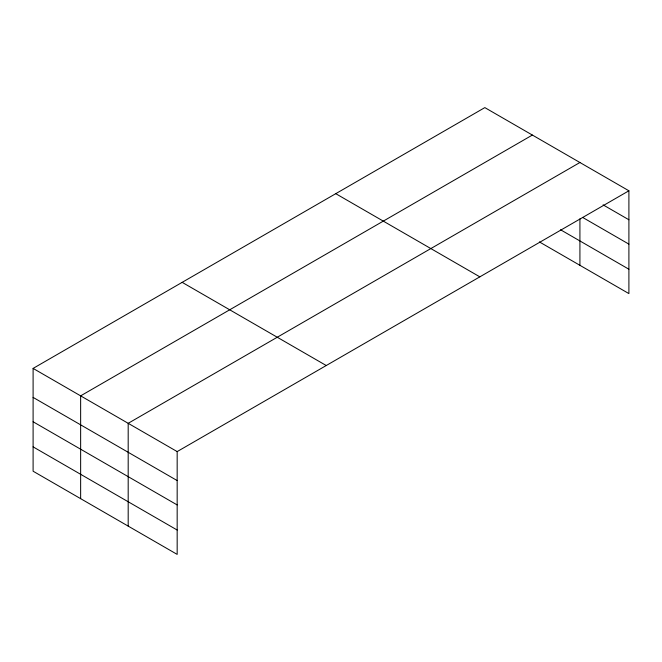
<?xml version="1.0" encoding="UTF-8"?>
<svg xmlns="http://www.w3.org/2000/svg" width="662" height="662" viewBox="0 0 662 662"><rect width="100%" height="100%" fill="white"/><g stroke="black" fill="none" stroke-linecap="round" stroke-linejoin="round"><path stroke-width="0.99" d="M628.9 190.788L484.832 107.608L33.1 368.411L33.1 471.212L177.168 554.392L177.168 451.592L628.9 190.788L628.9 293.589L539.414 241.928M532.372 135.056L80.64 395.859L80.64 498.66M579.92 162.504L128.188 423.308L128.188 526.108M603.074 204.856L628.9 219.767M582.585 217.393L628.9 244.129M560.548 229.764L628.9 269.227M335.758 193.676L479.826 276.848M182.174 282.351L326.242 365.523M33.1 368.411L177.168 451.592M33.1 397.399L177.168 480.571M33.1 421.76L177.168 504.932M33.1 446.858L177.168 530.03M579.92 218.857L579.92 265.305"/></g></svg>
